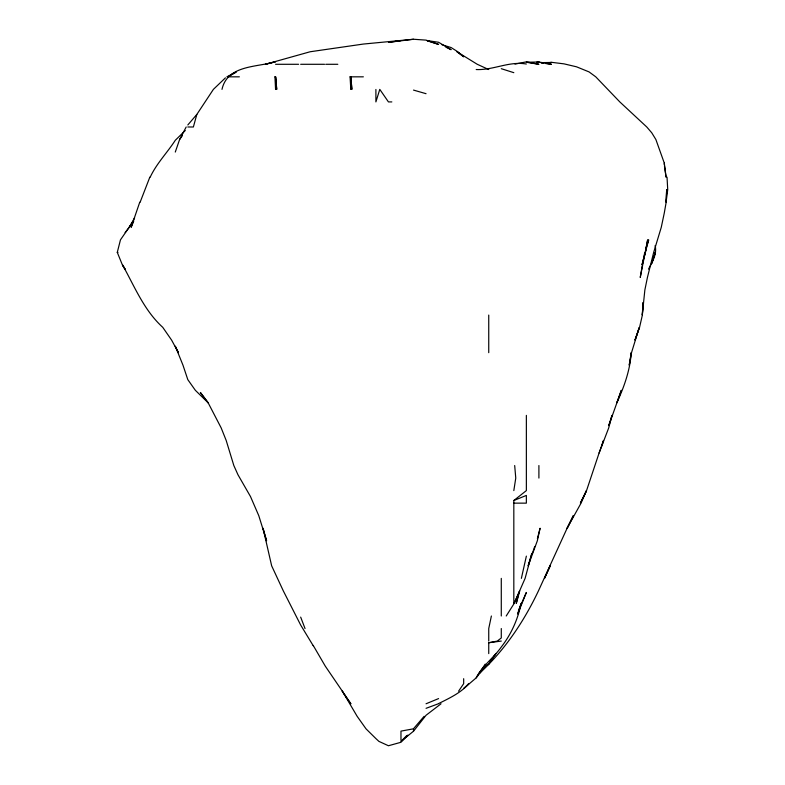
<?xml version="1.0" encoding="UTF-8"?>
<svg xmlns="http://www.w3.org/2000/svg" width="785" height="785" viewBox="0 0 785 785"><rect width="100%" height="100%" fill="white"/><g stroke="black" fill="none" stroke-linecap="round" stroke-linejoin="round"><path stroke-width="1.18" d="M513.822 490.605L515.765 478.075L514.685 465.534M630.473 357.244L629.227 365.221L631.513 352.681L639.206 327.61L634.957 340.14L639.5 327.61L642.375 315.07L643.082 302.529L642.277 315.07L644.858 289.989L647.429 277.448L653.679 252.377L661.274 227.297L664.287 212.98L666.171 202.216L666.661 189.685L666.082 202.216L667.721 189.685L667.034 177.145M630.836 354.967L631.189 352.681C630.139 370.265 624.075 386.946 616.833 402.842L621.337 390.302L608.767 425.637L611.996 415.373L608.709 427.913L599.102 452.994L586.542 490.605L580.4 503.146L586.473 490.605L581.047 503.146L567.113 528.226L538.422 590.919C523.85 621.622 504.618 650.353 479.439 673.363M642.179 266.056L640.246 277.448L647.645 239.837L645.427 252.377L641.983 264.918L648.675 239.837L645.8 248.953M642.591 263.77L643.661 258.079M644.083 255.792L644.514 253.516M519.052 592.057L516.265 603.459L519.719 590.919L514.106 603.459L525.106 578.378L531.877 553.307L528.128 565.838L537.342 540.767L540.09 528.226L537.401 538.647M491.381 615.999L488.741 628.54L488.741 641.07M526.362 556.123L521.368 578.378M313.205 645.712L300.665 625.027L283.326 590.919L271.659 565.838L263.044 528.226L266.586 540.767L258.785 515.686L250.503 496.571L237.973 474.758L233.832 465.534L226.188 440.454L221.174 427.913L208.172 402.842L195.347 390.302L187.811 379.646L182.993 365.221L175.281 346.175L178.43 352.681L171.63 340.14L162.74 327.316C143.989 310.281 134.588 286.525 122.519 264.918L125.119 269.226L122.381 264.918L117.279 252.377L120.468 239.837L133.146 221.507M225.432 77.862L213.392 89.372L196.819 114.453L193.375 126.984L187.811 126.984M517.678 613.713L521.073 603.459C517.933 619.316 511.212 634.251 501.281 647.017C493.647 657.938 482.324 665.739 476.201 677.857L463.67 688.573L468.802 683.627C460.805 693.018 449.363 698.15 438.589 703.595M532.809 552.159L534.732 546.468M601.595 446.155L603.537 440.454L599.102 452.994M175.281 152.064L179.598 139.524L186.192 126.984M140.132 202.216L149.837 177.145M517.757 613.909L526.362 592.439L521.554 603.459M221.988 89.372C227.434 64.959 256.391 67.431 275.584 61.73L265.418 64.291L310.183 51.751L363.357 44.058L413.509 39.25L426.049 40.123L438.589 44.421L427.187 40.781M133.754 221.027L131.154 227.297L139.75 202.216M518.443 610.769L521.112 604.499M648.518 269.088C652.472 261.905 657.143 253.967 655.151 245.538M125.119 232.576L129.28 227.297L134.588 217.896M485.238 664.12L476.201 677.857L485.346 666.151L479.252 673.088M150.2 177.145C156.588 163.466 167.156 152.81 175.281 140.299L185.27 130.526M506.227 615.999L513.822 603.999L513.822 500.516L526.362 490.605L526.362 415.373M129.25 227.297L133.136 221.507M458.558 691.232L463.67 683.676L463.67 678.691M179.598 139.524L182.336 135.707M187.811 124.982L196.819 114.453M413.509 728.725L424.155 716.303M406.826 735.535L400.968 741.383L413.509 731.218L426.049 715.263L441.042 703.772M407.778 735.113L400.968 742.276L388.438 745.75L378.92 741.383L375.897 738.587L366.026 728.843L357.136 716.303L342.378 691.232L325.284 666.151L313.205 645.417M235.981 72.24L228.023 76.832L239.366 76.832M226.894 76.832L235.951 72.141M426.049 703.772L438.589 698.591M513.822 500.516L526.362 495.423L526.362 503.146L513.822 503.146M426.049 708.325L438.354 703.772M514.96 64.076L526.362 61.858L538.903 64.291L526.362 62.26L538.903 61.995L551.433 64.291L545.742 63.546M488.741 653.611L488.741 642.738L497.298 641.07L501.281 637.969L501.281 628.54M413.332 728.843L400.968 731.12L400.968 740.118M545.742 63.212L551.433 62.309L563.973 63.85L576.514 66.803L589.054 71.906L595.756 76.832L619.807 101.913L646.771 126.984L651.746 132.783L655.877 139.524L664.287 163.074L666.063 177.145L664.444 165.743M546.88 63.134L551.433 62.476L541.179 62.623M400.968 40.584L388.438 42.37L413.509 39.25M488.741 642.738L501.281 641.07M476.201 69.531C493.304 70.336 509.269 60.936 526.362 64.027M275.584 64.291L298.624 64.291M300.665 64.291L324.539 64.291M325.736 64.291L337.815 64.291M274.946 76.832L275.584 76.832L276.732 89.372L275.584 76.999L274.946 76.832L275.584 89.372L275.584 76.832M350.071 76.832L350.816 76.959L351.886 89.372L350.816 76.832L350.816 89.372L350.071 76.832L363.357 76.832M391.833 101.913L388.438 101.913L379.783 89.372L375.897 101.913L375.897 89.47M117.279 252.377L117.976 252.377M541.179 62.947L543.456 63.251M427.187 40.584L438.589 42.272L451.13 49.681L445.9 47.198M413.509 90.089L426.049 93.69M442.004 44.774L451.13 47.551L457.753 51.751L463.67 56.795L456.958 51.751L477.26 64.291L488.741 69.551M501.281 68.697L513.822 72.671M300.665 617.108L305.041 628.54M664.287 163.074L664.287 164.605M538.903 465.534L538.903 478.075M501.281 578.378L501.281 615.999M488.741 315.07L488.741 352.681M413.509 728.843L413.509 731.218M655.347 252.377L651.746 263.25L655.347 252.377M550.177 565.838L544.476 578.378L550.265 565.838M573.325 515.686L567.143 528.226L573.325 515.686M495.865 653.611L488.741 664.051L486.798 665.454L488.741 664.041L495.865 653.611M538.903 61.956L536.616 62.378L538.903 61.995M208.202 402.842L200.352 392.471L208.172 402.842M350.816 703.772L342.289 691.232L350.816 703.772"/></g></svg>
